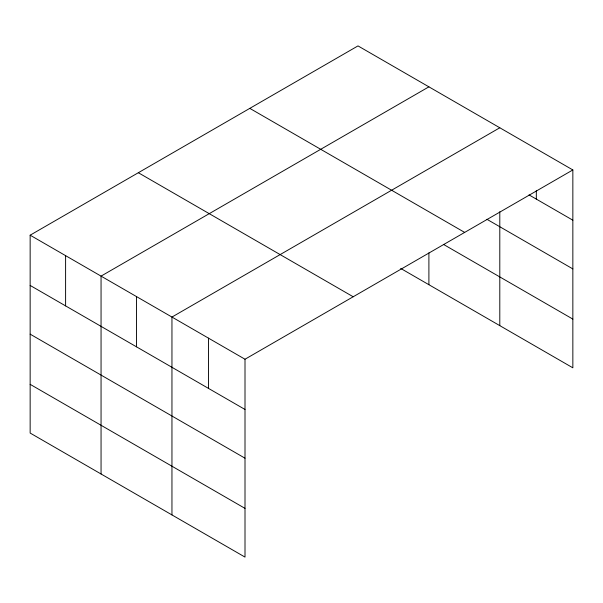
<?xml version="1.0" encoding="UTF-8"?>
<svg xmlns="http://www.w3.org/2000/svg" width="603" height="603" viewBox="0 0 603 603"><rect width="100%" height="100%" fill="white"/><g stroke="black" fill="none" stroke-linecap="round" stroke-linejoin="round"><path stroke-width="0.9" d="M572.85 169.948L357.994 45.903L30.15 235.185L30.15 433.052L245.006 557.097L245.006 359.23L572.85 169.948L572.85 367.815L400.701 268.425M499.797 211.743L499.797 325.635M428.899 86.84L101.055 276.121L101.055 473.981M499.797 127.776L171.953 317.057L171.953 514.917M529.019 194.89L572.85 220.193M486.907 219.288L572.85 268.908M249.808 108.367L464.664 232.411M443.401 244.366L572.85 319.1M138.336 172.722L353.192 296.766M30.15 235.185L245.006 359.23M30.15 285.43L245.006 409.475M30.15 334.145L245.006 458.19M30.15 384.337L245.006 508.382M536.323 190.736L536.323 199.111M428.899 252.853L428.899 284.706M208.48 338.14L208.48 388.385M136.504 296.586L136.504 346.831M65.599 255.657L65.599 305.894"/></g></svg>
